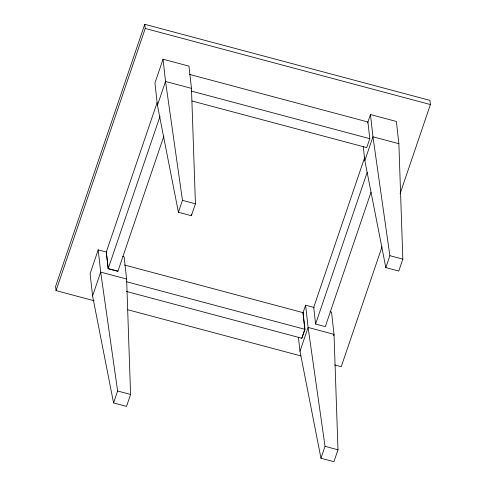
<?xml version="1.0" encoding="UTF-8"?>
<svg xmlns="http://www.w3.org/2000/svg" width="486" height="486" viewBox="0 0 486 486"><rect width="100%" height="100%" fill="white"/><g stroke="black" fill="none" stroke-linecap="round" stroke-linejoin="round"><path stroke-width="0.73" d="M400.118 193.604L430.408 104.551L429.94 100.377L144.761 24.3L55.592 286.442L56.06 290.61L94.181 300.779M56.06 290.61L145.229 28.467L144.761 24.3M106.835 252.173L98.196 249.865L90.092 273.697L92.583 295.938L113.566 402.912L126.53 406.369L130.582 394.456L126.615 279.025L124.124 256.784L122.679 256.395M163.047 59.219L154.937 83.051L157.434 105.292L178.417 212.261L191.381 215.723L195.433 203.804L191.466 88.373L188.969 66.132L163.047 59.219L165.538 81.46L182.469 200.347L178.417 212.261M157.172 102.455L106.3 252.027L108.171 268.709L117.891 271.303L163.879 136.098M92.583 295.938L100.693 272.105L98.196 249.865M157.434 105.292L165.538 81.46L191.466 88.373M108.171 268.709L160.022 116.263M113.566 402.912L117.618 390.999L100.693 272.105L126.615 279.025M302.978 312.905L305.603 305.196L314.242 307.504M367.592 122.958L370.454 114.55L396.376 121.464L398.872 143.704L402.839 259.135L398.787 271.048L385.823 267.592L364.84 160.617L363.261 146.535M301.776 338.226L304.819 329.289L302.948 312.613M124.513 265.01L303.07 312.644L304.941 329.326L301.903 338.262L126.269 291.406M189.485 74.394L367.92 121.992L369.791 138.674L366.748 147.61L191.976 100.985M364.786 157.178L313.707 307.359L315.578 324.041L325.298 326.635L371.006 192.262M330.085 311.726L331.531 312.115L334.022 334.356L337.989 449.787L333.937 461.7L320.973 458.243L299.99 351.269L308.1 327.436L305.603 305.196M364.84 160.617L372.944 136.791L370.454 114.55M315.578 324.041L367.149 172.427M333.548 335.753L334.022 334.356L308.1 327.436L325.025 446.324L320.973 458.243M382.039 246.754L341.239 366.693L334.641 364.931M385.823 267.592L389.875 255.679L372.944 136.791L398.872 143.704M145.229 28.467L430.408 104.551M191.356 91.076L369.791 138.674M182.469 200.347L195.433 203.804M389.875 255.679L402.839 259.135M117.928 271.188L108.208 268.594L106.337 251.912M126.384 281.692L304.941 329.326M127.903 309.776L300.919 355.934M117.618 390.999L130.582 394.456M325.025 446.324L337.989 449.787M298.41 337.181L299.99 351.269M191.259 214.211L191.381 215.723"/></g></svg>
